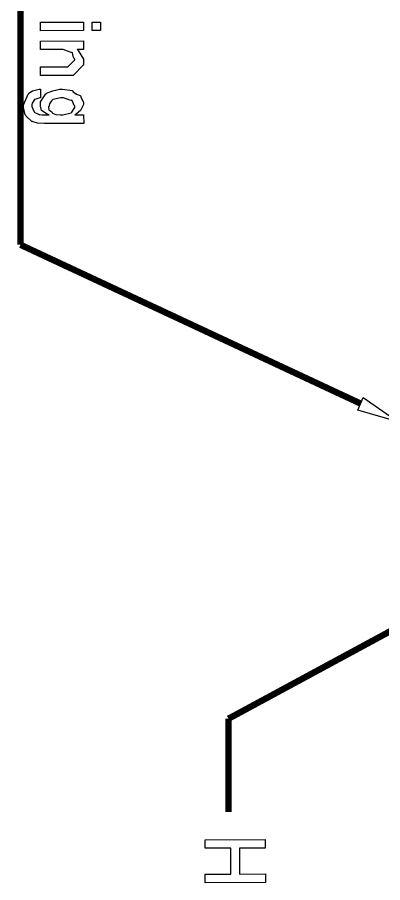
# Model space of a CAD drawing. Extents: x 0.1 to 11.6, y 0.3 to 16.2.
# Drawn here: x 3.352 to 3.926, y 5.861 to 7.221 of the extents above; entities that cross this region are included whole.
import ezdxf

# ---------------------------------------------------------------- set-up
doc = ezdxf.new("R2010")
doc.units = 0
doc.header["$MEASUREMENT"] = 0

msp = doc.modelspace()

# ---------------------------------------------------------------- linework, layer by layer
at = {"color": 0, "const_width": 0.01}
for points in [[(3.35667, 7.00999), (3.35667, 7.99164)], [(3.35667, 6.86333), (3.35667, 7.00999)], [(3.89165, 6.61333), (3.35667, 6.86333)], [(4.08664, 6.33664), (3.68332, 6.11833)], [(3.68332, 6.11833), (3.68332, 5.97168)]]:
    msp.add_lwpolyline(points, dxfattribs=at)
at = {"color": 0}
for points in [[(3.38803, 7.21326), (3.45551, 7.21349), (3.45551, 7.20003), (3.38801, 7.19982), (3.38803, 7.21326)], [(3.46897, 7.21349), (3.48242, 7.21349), (3.48242, 7.20003), (3.46897, 7.20003), (3.46897, 7.21349)], [(3.38807, 7.18354), (3.45557, 7.18376), (3.45557, 7.17031), (3.44558, 7.17008), (3.44704, 7.16894), (3.45557, 7.15533), (3.45557, 7.15078), (3.45557, 7.146), (3.43951, 7.1295), (3.42865, 7.1295), (3.38829, 7.1295), (3.38807, 7.14318), (3.42563, 7.14318), (3.43126, 7.14318), (3.44189, 7.15381), (3.44189, 7.15489), (3.44129, 7.15489), (3.43929, 7.15912), (3.43842, 7.16499), (3.43778, 7.16575), (3.43642, 7.16564), (3.43067, 7.16775), (3.42393, 7.17008), (3.42171, 7.17008), (3.38807, 7.17008), (3.38807, 7.18354)], [(3.38818, 7.10796), (3.38818, 7.09451), (3.3871, 7.09435), (3.37912, 7.0919), (3.37864, 7.09147), (3.37776, 7.09017), (3.37517, 7.0861), (3.37472, 7.08317), (3.37472, 7.08214), (3.37468, 7.08094), (3.37744, 7.07335), (3.37799, 7.07281), (3.37815, 7.07167), (3.3859, 7.06825), (3.38687, 7.06803), (3.38687, 7.06803), (3.39074, 7.06749), (3.39887, 7.0676), (3.40164, 7.0676), (3.39844, 7.06847), (3.38986, 7.07449), (3.38818, 7.08106), (3.38818, 7.08322), (3.38818, 7.08783), (3.39632, 7.10058), (3.39794, 7.10167), (3.39876, 7.10206), (3.40744, 7.10542), (3.41786, 7.10796), (3.42139, 7.10796), (3.42253, 7.10796), (3.43761, 7.10564), (3.43896, 7.10514), (3.43951, 7.10374), (3.44488, 7.10026), (3.45057, 7.09782), (3.45133, 7.0969), (3.45139, 7.09571), (3.45568, 7.08686), (3.45568, 7.08388), (3.45464, 7.08192), (3.45074, 7.07443), (3.44428, 7.06868), (3.442, 7.0676), (3.45568, 7.06782), (3.45589, 7.05414), (3.39794, 7.05393), (3.39447, 7.05376), (3.38319, 7.05453), (3.37668, 7.05664), (3.3756, 7.05718), (3.37435, 7.05729), (3.36578, 7.06565), (3.36518, 7.06674), (3.3641, 7.06776), (3.36128, 7.07904), (3.36128, 7.08279), (3.36171, 7.08447), (3.36888, 7.1001), (3.36974, 7.10124), (3.36979, 7.10178), (3.37565, 7.10547), (3.3859, 7.10801), (3.38818, 7.10796)], [(3.42225, 7.09451), (3.41992, 7.09446), (3.40744, 7.09147), (3.40662, 7.09082), (3.40549, 7.08942), (3.40229, 7.08507), (3.40164, 7.08208), (3.40164, 7.08106), (3.40088, 7.08035), (3.40115, 7.07563), (3.40576, 7.07215), (3.40662, 7.0715), (3.40707, 7.07042), (3.41232, 7.06793), (3.41943, 7.0676), (3.42182, 7.0676), (3.42301, 7.06749), (3.43614, 7.07086), (3.43701, 7.0715), (3.43722, 7.07172), (3.442, 7.07889), (3.442, 7.08128), (3.44097, 7.08208), (3.43782, 7.08996), (3.43701, 7.0906), (3.43554, 7.09039), (3.4299, 7.09224), (3.42415, 7.09451), (3.42225, 7.09451)], [(3.89501, 6.62332), (3.94997, 6.58501), (3.88667, 6.60335), (3.89501, 6.62332)], [(3.64665, 5.92806), (3.74104, 5.92828), (3.74104, 5.91482), (3.70047, 5.91461), (3.70068, 5.87403), (3.74126, 5.87424), (3.74126, 5.86079), (3.64686, 5.86057), (3.64686, 5.87403), (3.68722, 5.87403), (3.68701, 5.91461), (3.64665, 5.91461), (3.64665, 5.92806)]]:
    msp.add_lwpolyline(points, close=True, dxfattribs=at)

doc.saveas('drawing.dxf')
